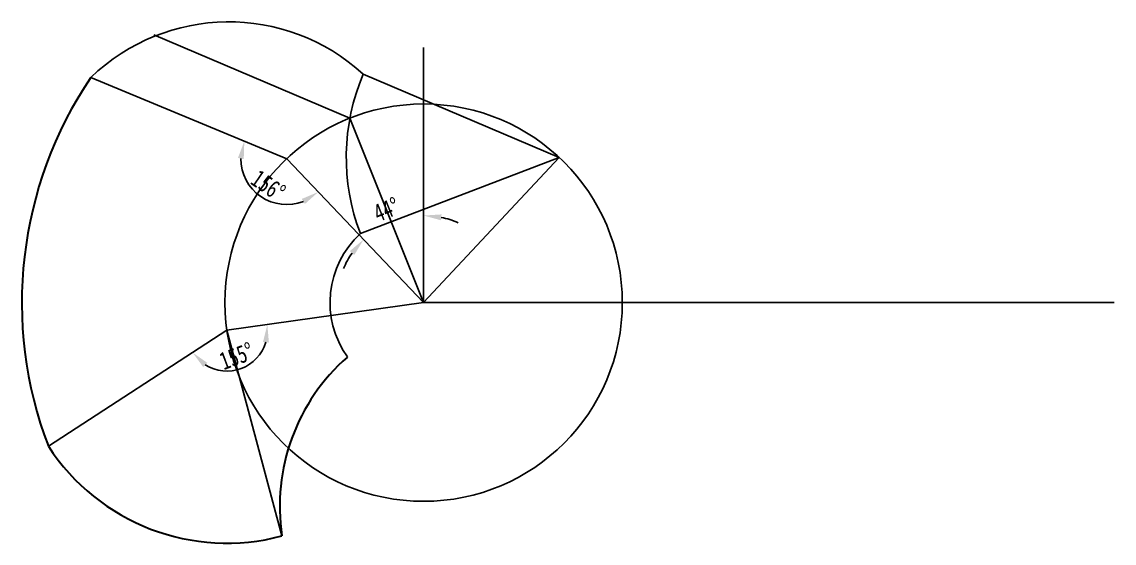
# Model space of a CAD drawing. Header units: millimetres. Extents: x -2601 to 21461, y 11492 to 21077.
# Drawn here: x 16144 to 19992, y 18467 to 20303 of the extents above; entities that cross this region are included whole.
import ezdxf

# ---------------------------------------------------------------- set-up
doc = ezdxf.new("R2010")
doc.units = ezdxf.units.MM
doc.header["$PDSIZE"] = -1
doc.styles.get("Standard").update_dxf_attribs({"font": ''})
doc.styles.get('Standard').set_extended_font_data('HYSWLongFangSong')
doc.dimstyles.new('ISO-25', dxfattribs={"dimscale": 25, "dimtxt": 3.5, "dimasz": 1.6, "dimexe": 1.25, "dimexo": 0.625, "dimtad": 1, "dimdec": 0, "dimzin": 9, "dimdsep": 46, "dimtxsty": 'Standard', "dimcen": 2.5, "dimadec": 0, "dimazin": 2, "dimtfac": 1, "dimtdec": 0, "dimtofl": 0, "dimtmove": 0, "dimatfit": 3, "dimfxl": 1, "dimarcsym": 0})

# ---------------------------------------------------------------- blocks, each defined once
blk = doc.blocks.new('*D120')
at = {"color": 1, "lineweight": -3}
blk.add_arc((16866.1, 19216.6), 144, 238.0744, 342.9256, dxfattribs=at)
at = {"color": 1}
for points in [[(17014.1, 19173.5), (16993.3, 19175.1), (17008.6, 19236.6)], [(16797.2, 19101.8), (16782.7, 19087), (16745.3, 19138.2)]]:
    blk.add_solid(points, dxfattribs=at)
at = {"layer": 'Defpoints', "color": 0}
for p in [(17559.3, 19314), (16866.1, 19216.6), (16866.1, 19216.6), (16987.7, 19139.5), (16237.1, 18808.1)]:
    blk.add_point(p, dxfattribs=at)
at = {"color": 1, "insert": (16900.1, 19125.6), "char_height": 62.5, "attachment_point": 5, "rotation": 20.5}
blk.add_mtext('155%%d', dxfattribs=at)
blk = doc.blocks.new('*D121')
at = {"color": 1, "lineweight": -3}
blk.add_arc((17076.9, 19821.2), 161.7, 179.811, 291.2729, dxfattribs=at)
at = {"color": 1}
for points in [[(16925.4, 19819.7), (16905, 19823.8), (16927.5, 19883)], [(17141.1, 19661.8), (17129.9, 19679.4), (17188.3, 19704.1)]]:
    blk.add_solid(points, dxfattribs=at)
at = {"layer": 'Defpoints', "color": 0}
for p in [(16386.5, 20106.9), (17076.9, 19821.2), (17076.9, 19821.2), (17032.9, 19665.6), (17559.3, 19314)]:
    blk.add_point(p, dxfattribs=at)
at = {"color": 1, "insert": (17011.9, 19726.6), "char_height": 62.5, "attachment_point": 5, "rotation": 325.5419}
blk.add_mtext('156%%d', dxfattribs=at)
blk = doc.blocks.new('*D122')
at = {"color": 1, "lineweight": -3}
for start, end in [(66.6221, 78.3111), (145.2522, 156.9411)]:
    blk.add_arc((17559.3, 19314), 306.9, start, end, dxfattribs=at)
at = {"color": 1}
for points in [[(17622.5, 19624.9), (17620.4, 19604.2), (17559.3, 19620.9)], [(17315, 19482.1), (17299.2, 19495.7), (17347.8, 19536.4)]]:
    blk.add_solid(points, dxfattribs=at)
at = {"layer": 'Defpoints', "color": 0}
for p in [(17559.3, 20212.8), (17076.9, 19821.2), (17445.4, 19599), (17559.3, 19314), (17559.3, 19314)]:
    blk.add_point(p, dxfattribs=at)
at = {"color": 1, "insert": (17428, 19642.5), "char_height": 62.5, "attachment_point": 5, "rotation": 21.7816}
blk.add_mtext('44%%d', dxfattribs=at)

msp = doc.modelspace()

# ---------------------------------------------------------------- linework, layer by layer
for p, q in [((17299.5, 19964), (16609.1, 20257.1)), ((17076.9, 19821.2), (16386.5, 20106.9)), ((18036.7, 19826), (17346.3, 20119)), ((18036.7, 19826), (17336.5, 19557.2)), ((17559.3, 19314), (18036.7, 19826)), ((17559.3, 19314), (17076.9, 19821.2)), ((16866.1, 19216.6), (17559.3, 19314)), ((17559.3, 19314), (19992.4, 19314)), ((16237.1, 18808.1), (16866.1, 19216.6)), ((17060.2, 18492.1), (16866.1, 19216.6))]:
    msp.add_line(p, q)
at = {"color": 90}
for p, q in [((17559.3, 19314), (17559.3, 20212.8)), ((17299.5, 19964), (17559.3, 19314)), ((17559.3, 19314), (17559.3, 19314)), ((17559.3, 19314), (17559.3, 19314))]:
    msp.add_line(p, q, dxfattribs=at)
msp.add_circle((17559.3, 19314), 700, dxfattribs=at)
for centre, radius, start, end in [((16872.8, 19603.4), 700, 47.4366, 134.0071), ((18036.7, 19826), 750, 157, 201), ((17559.3, 19314), 329.8, 132.495, 215.495)]:
    msp.add_arc(centre, radius, start, end)
at = {"color": 7, "linetype": 'ByBlock', "lineweight": 30, "ltscale": 5}
for centre, radius, start, end in [((17559.3, 19314), 1415.7, 145.938, 200.938), ((17752.4, 18596.3), 700, 131.2608, 188.5586), ((16866.1, 19216.6), 750, 213, 285)]:
    msp.add_arc(centre, radius, start, end, dxfattribs=at)

# ---------------------------------------------------------------- dimensions: what is measured, and where the dimension line sits
at = {"color": 90}
for base, line1, line2, picture, middle in [((17445.4, 19599), ((17559.3, 19314), (17559.3, 20212.8)), ((17559.3, 19314), (17076.9, 19821.2)), '*D122', (17428, 19642.5)), ((17032.9, 19665.6), ((17559.3, 19314), (17076.9, 19821.2)), ((17076.9, 19821.2), (16386.5, 20106.9)), '*D121', (17011.9, 19726.6)), ((16987.7, 19139.5), ((16866.1, 19216.6), (17559.3, 19314)), ((16237.1, 18808.1), (16866.1, 19216.6)), '*D120', (16900.1, 19125.6))]:
    dim = msp.add_angular_dim_2l(base=base, line1=line1, line2=line2, dimstyle='ISO-25', override={"dimtxt": 2.5, "dimasz": 2.5, "dimclrd": 1, "dimclre": 1, "dimclrt": 1, "dimlwd": 65533, "dimlwe": 65533}, dxfattribs=at)
    dim.commit()
    dim.dimension.update_dxf_attribs({"geometry": picture, "text_midpoint": middle})

doc.saveas('drawing.dxf')
